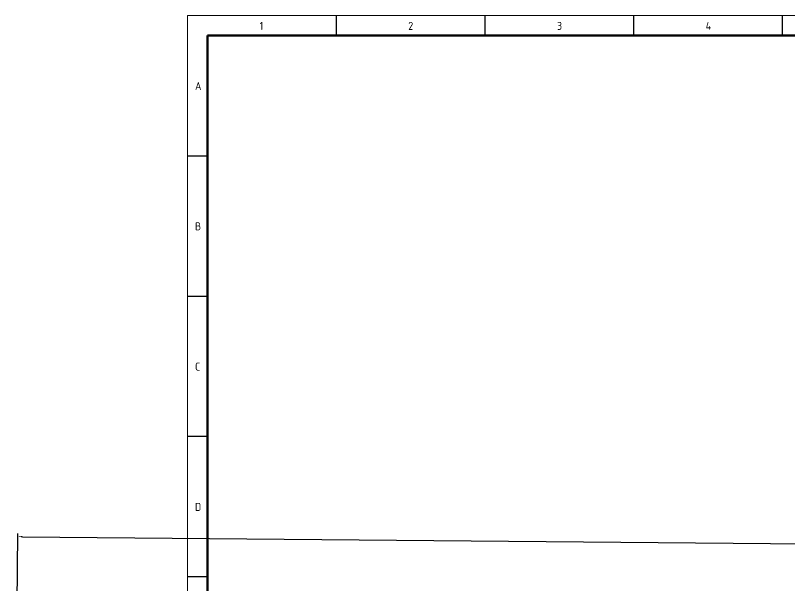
# Model space of a CAD drawing. Header units: inches. Extents: x 735 to 7643, y 526 to 1733.
# Drawn here: x 5952 to 6465, y 1355 to 1733 of the extents above; entities that cross this region are included whole.
import ezdxf

# ---------------------------------------------------------------- set-up
doc = ezdxf.new("R2010")
doc.units = ezdxf.units.IN
doc.header["$MEASUREMENT"] = 0
doc.layers.add('FREE-TEXT', color=7, linetype='Continuous')
doc.styles.get("Standard").update_dxf_attribs({"font": 'isocp3.shx'})
doc.styles.add('TEG BORDER', font='isocp.shx')
doc.dimstyles.get("Standard").update_dxf_attribs({"dimtxt": 2, "dimasz": 3, "dimexe": 2, "dimexo": 2, "dimgap": 1, "dimtad": 0, "dimtih": 1, "dimtoh": 1, "dimdec": 1, "dimzin": 0, "dimdsep": 46, "dimtxsty": 'Standard', "dimcen": 0, "dimclrd": 256, "dimclre": 256, "dimclrt": 256, "dimadec": 1, "dimazin": 0, "dimtfac": 1, "dimtdec": 1, "dimtofl": 0, "dimtmove": 0, "dimatfit": 3, "dimfxl": 1, "dimtolj": 1, "dimtzin": 0, "dimlwd": -1, "dimlwe": -1, "dimarcsym": 0})

# ---------------------------------------------------------------- blocks, each defined once
blk = doc.blocks.new('TEG BORDER A2')
for p, q in [((37.12, 420), (37.12, 415)), ((74.25, 420), (74.25, 415)), ((111.38, 420), (111.38, 415)), ((148.5, 420), (148.5, 415)), ((0, 385), (5, 385)), ((0, 350), (5, 350)), ((0, 315), (5, 315)), ((0, 280), (5, 280))]:
    blk.add_line(p, q)
at = {"linetype": 'Continuous'}
for p, q in [((489, 415), (5, 415)), ((5, 415), (5, 5))]:
    blk.add_line(p, q, dxfattribs=at)
at = {"color": 5, "lineweight": 15}
blk.add_lwpolyline([(0, 420), (594, 420), (594, 0), (0, 0)], close=True, dxfattribs=at)
at = {"lineweight": 100}
blk.add_lwpolyline([(5, 415), (589, 415), (589, 5), (5, 5)], close=True, dxfattribs=at)
at = {"char_height": 2, "attachment_point": 1, "style": 'TEG BORDER'}
for s, insert in [('1', (18.05, 418.41)), ('2', (55.17, 418.41)), ('3', (92.3, 418.41)), ('4', (129.42, 418.41)), ('A', (1.91, 403.39)), ('B', (1.91, 368.39)), ('C', (1.91, 333.39)), ('D', (1.91, 298.39))]:
    blk.add_mtext_dynamic_manual_height_columns(s, width=2, gutter_width=1, heights=[0], dxfattribs=dict(at, insert=insert))
blk = doc.blocks.new('*D515')
at = {"layer": 'Defpoints', "color": 0, "transparency": 16777216}
for p in [(5953.8, 1387.63), (5952.18, 1210.86), (7146.97, 1199.91)]:
    blk.add_point(p, dxfattribs=at)
at = {"layer": 'FREE-TEXT', "transparency": 16777216}
for p, q in [((5952.2, 1212.86), (5953.82, 1389.63)), ((5956.8, 1387.6), (6527.72, 1382.37)), ((7145.59, 1376.7), (6574.67, 1381.94)), ((7146.99, 1201.91), (7148.61, 1378.67))]:
    blk.add_line(p, q, dxfattribs=at)
for points in [[(5956.81, 1388.1), (5956.8, 1387.1), (5953.8, 1387.63)], [(7145.59, 1377.2), (7145.58, 1376.2), (7148.59, 1376.67)]]:
    blk.add_solid(points, dxfattribs=at)
at = {"layer": 'FREE-TEXT', "transparency": 16777216, "insert": (6551.2, 1382.15), "char_height": 10, "attachment_point": 5, "rotation": 359.4745}
blk.add_mtext('\\A1;99\'-6.8"', dxfattribs=at)

msp = doc.modelspace()

# ---------------------------------------------------------------- block references
at = {"color": 8, "lineweight": 20, "xscale": 2.6554, "yscale": 2.6554, "zscale": 2.6554}
msp.add_blockref('TEG BORDER A2', (6066.14, 617.66), dxfattribs=at)

# ---------------------------------------------------------------- dimensions: what is measured, and where the dimension line sits
at = {"layer": 'FREE-TEXT'}
dim = msp.add_aligned_dim(p1=(7146.97, 1199.91), p2=(5952.18, 1210.86), distance=-176.77, dimstyle='Standard', override={"dimtxt": 10, "dimtih": 0, "dimtoh": 0, "dimlunit": 3}, dxfattribs=at)
dim.commit()
dim.dimension.update_dxf_attribs({"geometry": '*D515', "text_midpoint": (6551.2, 1382.15)})

doc.saveas('drawing.dxf')
